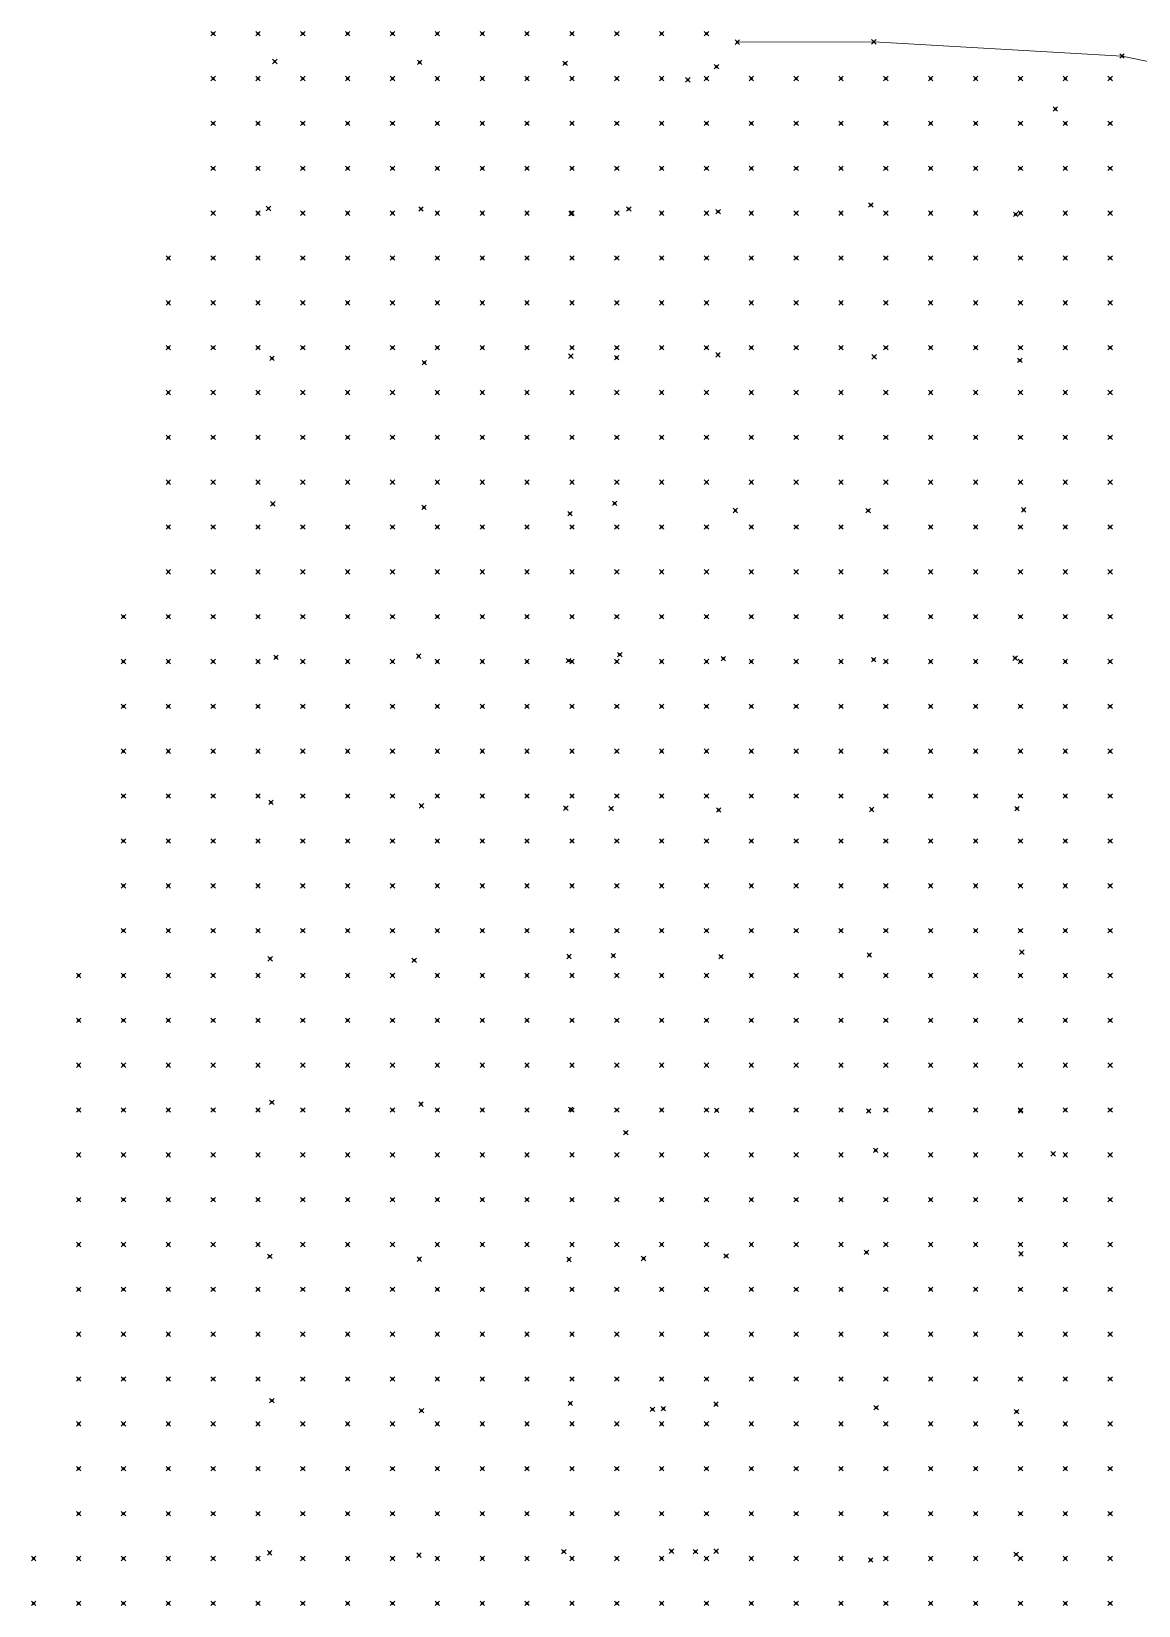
# Model space of a CAD drawing. Header units: metres. Extents: x 441556 to 446409, y 432338 to 461058.
# Drawn here: x 443246.6 to 443320.6, y 448146.8 to 448252.1 of the extents above; entities that cross this region are included whole.
import ezdxf

# ---------------------------------------------------------------- set-up
doc = ezdxf.new("R2010")
doc.units = ezdxf.units.M
doc.header["$MEASUREMENT"] = 0
doc.header["$PDMODE"] = 35
doc.header["$PDSIZE"] = 0.15
for name, color, linetype, lineweight in [('DTM-BRE-RevN_GRP_DRUM PAMANT', 2, 'Continuous', 0), ('DTM-NOK-RevN_LIDAR_co_lidar', 91, 'Continuous', 0), ('DTM-NOK-RevN_RTK', 32, 'Continuous', 0)]:
    doc.layers.add(name, color=color, linetype=linetype, lineweight=lineweight)

msp = doc.modelspace()

# ---------------------------------------------------------------- linework, layer by layer
at = {"layer": 'DTM-BRE-RevN_GRP_DRUM PAMANT'}
for p, q in [((443302.908, 448251.427, 345.278), (443293.782, 448251.404, 344.839)), ((443319.506, 448250.476, 345.766), (443302.908, 448251.427, 345.278)), ((443323.755, 448249.594, 345.815), (443319.506, 448250.476, 345.766))]:
    msp.add_line(p, q, dxfattribs=at)
at = {"layer": 'DTM-NOK-RevN_LIDAR_co_lidar'}
for p in [(443258.725, 448251.968, 341.911), (443261.724, 448251.968, 341.5), (443264.723, 448251.968, 341.625), (443267.723, 448251.968, 341.619), (443270.722, 448251.968, 341.962), (443273.721, 448251.968, 342.662), (443276.721, 448251.968, 343.397), (443279.72, 448251.968, 343.885), (443282.72, 448251.968, 343.981), (443285.719, 448251.968, 344.049), (443288.718, 448251.968, 344.374), (443291.718, 448251.968, 344.711), (443258.725, 448248.969, 341.876), (443261.724, 448248.969, 341.743), (443264.723, 448248.969, 341.64), (443267.723, 448248.969, 341.688), (443270.722, 448248.969, 342.108), (443273.721, 448248.969, 342.775), (443276.721, 448248.969, 343.45), (443279.72, 448248.969, 343.841), (443282.72, 448248.969, 343.875), (443285.719, 448248.969, 343.952), (443288.718, 448248.969, 344.324), (443291.718, 448248.969, 344.698), (443294.717, 448248.969, 344.89), (443297.716, 448248.969, 345.07), (443300.716, 448248.969, 345.24), (443303.715, 448248.969, 345.363), (443306.714, 448248.969, 345.505), (443309.714, 448248.969, 345.609), (443312.713, 448248.969, 345.642), (443315.712, 448248.969, 345.686), (443318.712, 448248.969, 345.707), (443258.725, 448245.969, 341.645), (443261.724, 448245.969, 341.741), (443264.723, 448245.969, 341.652), (443267.723, 448245.969, 341.807), (443270.722, 448245.969, 342.351), (443273.721, 448245.969, 342.976), (443276.721, 448245.969, 343.487), (443279.72, 448245.969, 343.775), (443282.72, 448245.969, 343.822), (443285.719, 448245.969, 344.052), (443288.718, 448245.969, 344.457), (443291.718, 448245.969, 344.707), (443294.717, 448245.969, 344.876), (443297.716, 448245.969, 345.071), (443300.716, 448245.969, 345.212), (443303.715, 448245.969, 345.341), (443306.714, 448245.969, 345.454), (443309.714, 448245.969, 345.54), (443312.713, 448245.969, 345.591), (443315.712, 448245.969, 345.631), (443318.712, 448245.969, 345.661), (443258.725, 448242.97, 341.618), (443261.724, 448242.97, 341.659), (443264.723, 448242.97, 341.651), (443267.723, 448242.97, 341.917), (443270.722, 448242.97, 342.472), (443273.721, 448242.97, 343.019), (443276.721, 448242.97, 343.556), (443279.72, 448242.97, 343.846), (443282.72, 448242.97, 343.857), (443285.719, 448242.97, 344.127), (443288.718, 448242.97, 344.525), (443291.718, 448242.97, 344.702), (443294.717, 448242.97, 344.861), (443297.716, 448242.97, 345.057), (443300.716, 448242.97, 345.192), (443303.715, 448242.97, 345.331), (443306.714, 448242.97, 345.461), (443309.714, 448242.97, 345.533), (443312.713, 448242.97, 345.599), (443315.712, 448242.97, 345.623), (443318.712, 448242.97, 345.63), (443258.725, 448239.971, 341.624), (443261.724, 448239.971, 341.608), (443264.723, 448239.971, 341.67), (443267.723, 448239.971, 342.01), (443270.722, 448239.971, 342.485), (443273.721, 448239.971, 343.027), (443276.721, 448239.971, 343.537), (443279.72, 448239.971, 343.776), (443282.72, 448239.971, 343.796), (443285.719, 448239.971, 344.144), (443288.718, 448239.971, 344.556), (443291.718, 448239.971, 344.691), (443294.717, 448239.971, 344.865), (443297.716, 448239.971, 345.074), (443300.716, 448239.971, 345.178), (443303.715, 448239.971, 345.279), (443306.714, 448239.971, 345.411), (443309.714, 448239.971, 345.493), (443312.713, 448239.971, 345.569), (443315.712, 448239.971, 345.638), (443318.712, 448239.971, 345.616), (443255.725, 448236.971, 341.97), (443258.725, 448236.971, 341.666), (443261.724, 448236.971, 341.614), (443264.723, 448236.971, 341.762), (443267.723, 448236.971, 342.112), (443270.722, 448236.971, 342.626), (443273.721, 448236.971, 343.106), (443276.721, 448236.971, 343.555), (443279.72, 448236.971, 343.683), (443282.72, 448236.971, 343.687), (443285.719, 448236.971, 344.112), (443288.718, 448236.971, 344.543), (443291.718, 448236.971, 344.668), (443294.717, 448236.971, 344.86), (443297.716, 448236.971, 345.078), (443300.716, 448236.971, 345.187), (443303.715, 448236.971, 345.286), (443306.714, 448236.971, 345.411), (443309.714, 448236.971, 345.473), (443312.713, 448236.971, 345.544), (443315.712, 448236.971, 345.606), (443318.712, 448236.971, 345.624), (443255.725, 448233.972, 342.152), (443258.725, 448233.972, 341.685), (443261.724, 448233.972, 341.601), (443264.723, 448233.972, 341.767), (443267.723, 448233.972, 342.205), (443270.722, 448233.972, 342.798), (443273.721, 448233.972, 343.206), (443276.721, 448233.972, 343.552), (443279.72, 448233.972, 343.592), (443282.72, 448233.972, 343.615), (443285.719, 448233.972, 344.093), (443288.718, 448233.972, 344.533), (443291.718, 448233.972, 344.655), (443294.717, 448233.972, 344.842), (443297.716, 448233.972, 345.057), (443300.716, 448233.972, 345.182), (443303.715, 448233.972, 345.299), (443306.714, 448233.972, 345.428), (443309.714, 448233.972, 345.488), (443312.713, 448233.972, 345.558), (443315.712, 448233.972, 345.612), (443318.712, 448233.972, 345.652), (443255.725, 448230.973, 342.095), (443258.725, 448230.973, 341.627), (443261.724, 448230.973, 341.596), (443264.723, 448230.973, 341.801), (443267.723, 448230.973, 342.316), (443270.722, 448230.973, 342.914), (443273.721, 448230.973, 343.239), (443276.721, 448230.973, 343.487), (443279.72, 448230.973, 343.507), (443282.72, 448230.973, 343.646), (443285.719, 448230.973, 344.148), (443288.718, 448230.973, 344.542), (443291.718, 448230.973, 344.664), (443294.717, 448230.973, 344.833), (443297.716, 448230.973, 345.038), (443300.716, 448230.973, 345.183), (443303.715, 448230.973, 345.338), (443306.714, 448230.973, 345.455), (443309.714, 448230.973, 345.534), (443312.713, 448230.973, 345.588), (443315.712, 448230.973, 345.637), (443318.712, 448230.973, 345.68), (443255.725, 448227.973, 341.957), (443258.725, 448227.973, 341.636), (443261.724, 448227.973, 341.607), (443264.723, 448227.973, 341.876), (443267.723, 448227.973, 342.417), (443270.722, 448227.973, 342.993), (443273.721, 448227.973, 343.328), (443276.721, 448227.973, 343.559), (443279.72, 448227.973, 343.517), (443282.72, 448227.973, 343.7), (443285.719, 448227.973, 344.21), (443288.718, 448227.973, 344.558), (443291.718, 448227.973, 344.669), (443294.717, 448227.973, 344.826), (443297.716, 448227.973, 345.03), (443300.716, 448227.973, 345.171), (443303.715, 448227.973, 345.342), (443306.714, 448227.973, 345.463), (443309.714, 448227.973, 345.535), (443312.713, 448227.973, 345.586), (443315.712, 448227.973, 345.626), (443318.712, 448227.973, 345.669), (443255.725, 448224.974, 341.813), (443258.725, 448224.974, 341.618), (443261.724, 448224.974, 341.625), (443264.723, 448224.974, 341.975), (443267.723, 448224.974, 342.501), (443270.722, 448224.974, 343.067), (443273.721, 448224.974, 343.441), (443276.721, 448224.974, 343.664), (443279.72, 448224.974, 343.585), (443282.72, 448224.974, 343.782), (443285.719, 448224.974, 344.269), (443288.718, 448224.974, 344.575), (443291.718, 448224.974, 344.673), (443294.717, 448224.974, 344.813), (443297.716, 448224.974, 345.012), (443300.716, 448224.974, 345.15), (443303.715, 448224.974, 345.322), (443306.714, 448224.974, 345.45), (443309.714, 448224.974, 345.517), (443312.713, 448224.974, 345.574), (443315.712, 448224.974, 345.596), (443318.712, 448224.974, 345.629), (443255.725, 448221.975, 341.71), (443258.725, 448221.975, 341.579), (443261.724, 448221.975, 341.629), (443264.723, 448221.975, 342.044), (443267.723, 448221.975, 342.583), (443270.722, 448221.975, 343.12), (443273.721, 448221.975, 343.483), (443276.721, 448221.975, 343.699), (443279.72, 448221.975, 343.659), (443282.72, 448221.975, 343.878), (443285.719, 448221.975, 344.329), (443288.718, 448221.975, 344.602), (443291.718, 448221.975, 344.694), (443294.717, 448221.975, 344.817), (443297.716, 448221.975, 345), (443300.716, 448221.975, 345.138), (443303.715, 448221.975, 345.31), (443306.714, 448221.975, 345.439), (443309.714, 448221.975, 345.513), (443312.713, 448221.975, 345.566), (443315.712, 448221.975, 345.573), (443318.712, 448221.975, 345.592), (443255.725, 448218.975, 341.716), (443258.725, 448218.975, 341.621), (443261.724, 448218.975, 341.63), (443264.723, 448218.975, 342.067), (443267.723, 448218.975, 342.629), (443270.722, 448218.975, 343.131), (443273.721, 448218.975, 343.492), (443276.721, 448218.975, 343.745), (443279.72, 448218.975, 343.753), (443282.72, 448218.975, 343.948), (443285.719, 448218.975, 344.359), (443288.718, 448218.975, 344.623), (443291.718, 448218.975, 344.714), (443294.717, 448218.975, 344.836), (443297.716, 448218.975, 345.007), (443300.716, 448218.975, 345.131), (443303.715, 448218.975, 345.291), (443306.714, 448218.975, 345.438), (443309.714, 448218.975, 345.511), (443312.713, 448218.975, 345.557), (443315.712, 448218.975, 345.57), (443318.712, 448218.975, 345.579), (443255.725, 448215.976, 341.766), (443258.725, 448215.976, 341.637), (443261.724, 448215.976, 341.66), (443264.723, 448215.976, 342.135), (443267.723, 448215.976, 342.664), (443270.722, 448215.976, 343.141), (443273.721, 448215.976, 343.513), (443276.721, 448215.976, 343.791), (443279.72, 448215.976, 343.85), (443282.72, 448215.976, 344.045), (443285.719, 448215.976, 344.39), (443288.718, 448215.976, 344.622), (443291.718, 448215.976, 344.727), (443294.717, 448215.976, 344.851), (443297.716, 448215.976, 345.008), (443300.716, 448215.976, 345.115), (443303.715, 448215.976, 345.281), (443306.714, 448215.976, 345.432), (443309.714, 448215.976, 345.512), (443312.713, 448215.976, 345.563), (443315.712, 448215.976, 345.575), (443318.712, 448215.976, 345.581), (443252.726, 448212.977, 341.785), (443255.725, 448212.977, 341.832), (443258.725, 448212.977, 341.63), (443261.724, 448212.977, 341.698), (443264.723, 448212.977, 342.215), (443267.723, 448212.977, 342.75), (443270.722, 448212.977, 343.191), (443273.721, 448212.977, 343.561), (443276.721, 448212.977, 343.837), (443279.72, 448212.977, 343.925), (443282.72, 448212.977, 344.122), (443285.719, 448212.977, 344.419), (443288.718, 448212.977, 344.625), (443291.718, 448212.977, 344.74), (443294.717, 448212.977, 344.865), (443297.716, 448212.977, 345.008), (443300.716, 448212.977, 345.095), (443303.715, 448212.977, 345.264), (443306.714, 448212.977, 345.405), (443309.714, 448212.977, 345.502), (443312.713, 448212.977, 345.572), (443315.712, 448212.977, 345.569), (443318.712, 448212.977, 345.573), (443252.726, 448209.977, 341.75), (443255.725, 448209.977, 341.81), (443258.725, 448209.977, 341.635), (443261.724, 448209.977, 341.745), (443264.723, 448209.977, 342.275), (443267.723, 448209.977, 342.811), (443270.722, 448209.977, 343.257), (443273.721, 448209.977, 343.591), (443276.721, 448209.977, 343.843), (443279.72, 448209.977, 343.932), (443282.72, 448209.977, 344.111), (443285.719, 448209.977, 344.399), (443288.718, 448209.977, 344.626), (443291.718, 448209.977, 344.754), (443294.717, 448209.977, 344.867), (443297.716, 448209.977, 345.009), (443300.716, 448209.977, 345.113), (443303.715, 448209.977, 345.25), (443306.714, 448209.977, 345.389), (443309.714, 448209.977, 345.511), (443312.713, 448209.977, 345.579), (443315.712, 448209.977, 345.573), (443318.712, 448209.977, 345.57), (443252.726, 448206.978, 341.552), (443255.725, 448206.978, 341.772), (443258.725, 448206.978, 341.616), (443261.724, 448206.978, 341.78), (443264.723, 448206.978, 342.314), (443267.723, 448206.978, 342.823), (443270.722, 448206.978, 343.289), (443273.721, 448206.978, 343.621), (443276.721, 448206.978, 343.835), (443279.72, 448206.978, 343.921), (443282.72, 448206.978, 344.121), (443285.719, 448206.978, 344.402), (443288.718, 448206.978, 344.628), (443291.718, 448206.978, 344.774), (443294.717, 448206.978, 344.878), (443297.716, 448206.978, 345.008), (443300.716, 448206.978, 345.129), (443303.715, 448206.978, 345.249), (443306.714, 448206.978, 345.387), (443309.714, 448206.978, 345.486), (443312.713, 448206.978, 345.553), (443315.712, 448206.978, 345.571), (443318.712, 448206.978, 345.562), (443252.726, 448203.979, 341.568), (443255.725, 448203.979, 341.639), (443258.725, 448203.979, 341.619), (443261.724, 448203.979, 341.767), (443264.723, 448203.979, 342.361), (443267.723, 448203.979, 342.819), (443270.722, 448203.979, 343.296), (443273.721, 448203.979, 343.671), (443276.721, 448203.979, 343.867), (443279.72, 448203.979, 343.954), (443282.72, 448203.979, 344.146), (443285.719, 448203.979, 344.405), (443288.718, 448203.979, 344.64), (443291.718, 448203.979, 344.804), (443294.717, 448203.979, 344.891), (443297.716, 448203.979, 345.004), (443300.716, 448203.979, 345.143), (443303.715, 448203.979, 345.265), (443306.714, 448203.979, 345.385), (443309.714, 448203.979, 345.465), (443312.713, 448203.979, 345.522), (443315.712, 448203.979, 345.552), (443318.712, 448203.979, 345.561), (443252.726, 448200.979, 341.665), (443255.725, 448200.979, 341.694), (443258.725, 448200.979, 341.639), (443261.724, 448200.979, 341.82), (443264.723, 448200.979, 342.386), (443267.723, 448200.979, 342.835), (443270.722, 448200.979, 343.314), (443273.721, 448200.979, 343.668), (443276.721, 448200.979, 343.854), (443279.72, 448200.979, 343.944), (443282.72, 448200.979, 344.115), (443285.719, 448200.979, 344.388), (443288.718, 448200.979, 344.665), (443291.718, 448200.979, 344.845), (443294.717, 448200.979, 344.912), (443297.716, 448200.979, 344.992), (443300.716, 448200.979, 345.124), (443303.715, 448200.979, 345.223), (443306.714, 448200.979, 345.342), (443309.714, 448200.979, 345.429), (443312.713, 448200.979, 345.481), (443315.712, 448200.979, 345.521), (443318.712, 448200.979, 345.532), (443252.726, 448197.98, 341.754), (443255.725, 448197.98, 341.729), (443258.725, 448197.98, 341.659), (443261.724, 448197.98, 341.851), (443264.723, 448197.98, 342.435), (443267.723, 448197.98, 342.875), (443270.722, 448197.98, 343.374), (443273.721, 448197.98, 343.717), (443276.721, 448197.98, 343.886), (443279.72, 448197.98, 343.922), (443282.72, 448197.98, 344.141), (443285.719, 448197.98, 344.457), (443288.718, 448197.98, 344.688), (443291.718, 448197.98, 344.846), (443294.717, 448197.98, 344.923), (443297.716, 448197.98, 344.994), (443300.716, 448197.98, 345.134), (443303.715, 448197.98, 345.234), (443306.714, 448197.98, 345.343), (443309.714, 448197.98, 345.426), (443312.713, 448197.98, 345.466), (443315.712, 448197.98, 345.491), (443318.712, 448197.98, 345.506), (443252.726, 448194.98, 341.766), (443255.725, 448194.98, 341.722), (443258.725, 448194.98, 341.664), (443261.724, 448194.98, 341.739), (443264.723, 448194.98, 342.405), (443267.723, 448194.98, 342.868), (443270.722, 448194.98, 343.341), (443273.721, 448194.98, 343.729), (443276.721, 448194.98, 343.937), (443279.72, 448194.98, 343.989), (443282.72, 448194.98, 344.16), (443285.719, 448194.98, 344.474), (443288.718, 448194.98, 344.728), (443291.718, 448194.98, 344.864), (443294.717, 448194.98, 344.933), (443297.716, 448194.98, 345.01), (443300.716, 448194.98, 345.152), (443303.715, 448194.98, 345.262), (443306.714, 448194.98, 345.352), (443309.714, 448194.98, 345.393), (443312.713, 448194.98, 345.429), (443315.712, 448194.98, 345.457), (443318.712, 448194.98, 345.486), (443252.726, 448191.981, 341.88), (443255.725, 448191.981, 341.674), (443258.725, 448191.981, 341.607), (443261.724, 448191.981, 341.799), (443264.723, 448191.981, 342.43), (443267.723, 448191.981, 342.918), (443270.722, 448191.981, 343.357), (443273.721, 448191.981, 343.737), (443276.721, 448191.981, 343.969), (443279.72, 448191.981, 344.037), (443282.72, 448191.981, 344.238), (443285.719, 448191.981, 344.499), (443288.718, 448191.981, 344.696), (443291.718, 448191.981, 344.843), (443294.717, 448191.981, 344.903), (443297.716, 448191.981, 344.972), (443300.716, 448191.981, 345.119), (443303.715, 448191.981, 345.224), (443306.714, 448191.981, 345.303), (443309.714, 448191.981, 345.363), (443312.713, 448191.981, 345.405), (443315.712, 448191.981, 345.416), (443318.712, 448191.981, 345.43), (443249.727, 448188.982, 341.948), (443252.726, 448188.982, 341.911), (443255.725, 448188.982, 341.718), (443258.725, 448188.982, 341.616), (443261.724, 448188.982, 341.93), (443264.723, 448188.982, 342.517), (443267.723, 448188.982, 342.934), (443270.722, 448188.982, 343.373), (443273.721, 448188.982, 343.743), (443276.721, 448188.982, 344.019), (443279.72, 448188.982, 344.097), (443282.72, 448188.982, 344.27), (443285.719, 448188.982, 344.521), (443288.718, 448188.982, 344.694), (443291.718, 448188.982, 344.834), (443294.717, 448188.982, 344.926), (443297.716, 448188.982, 344.986), (443300.716, 448188.982, 345.127), (443303.715, 448188.982, 345.264), (443306.714, 448188.982, 345.348), (443309.714, 448188.982, 345.363), (443312.713, 448188.982, 345.376), (443315.712, 448188.982, 345.395), (443318.712, 448188.982, 345.399), (443249.727, 448185.982, 342.017), (443252.726, 448185.982, 342.107), (443255.725, 448185.982, 341.75), (443258.725, 448185.982, 341.622), (443261.724, 448185.982, 341.93), (443264.723, 448185.982, 342.492), (443267.723, 448185.982, 342.929), (443270.722, 448185.982, 343.375), (443273.721, 448185.982, 343.775), (443276.721, 448185.982, 344.056), (443279.72, 448185.982, 344.097), (443282.72, 448185.982, 344.26), (443285.719, 448185.982, 344.531), (443288.718, 448185.982, 344.676), (443291.718, 448185.982, 344.768), (443294.717, 448185.982, 344.87), (443297.716, 448185.982, 344.954), (443300.716, 448185.982, 345.088), (443303.715, 448185.982, 345.224), (443306.714, 448185.982, 345.335), (443309.714, 448185.982, 345.37), (443312.713, 448185.982, 345.382), (443315.712, 448185.982, 345.389), (443318.712, 448185.982, 345.384), (443249.727, 448182.983, 341.918), (443252.726, 448182.983, 341.994), (443255.725, 448182.983, 341.754), (443258.725, 448182.983, 341.626), (443261.724, 448182.983, 342.028), (443264.723, 448182.983, 342.528), (443267.723, 448182.983, 342.928), (443270.722, 448182.983, 343.403), (443273.721, 448182.983, 343.839), (443276.721, 448182.983, 344.129), (443279.72, 448182.983, 344.156), (443282.72, 448182.983, 344.286), (443285.719, 448182.983, 344.564), (443288.718, 448182.983, 344.702), (443291.718, 448182.983, 344.759), (443294.717, 448182.983, 344.863), (443297.716, 448182.983, 344.95), (443300.716, 448182.983, 345.088), (443303.715, 448182.983, 345.235), (443306.714, 448182.983, 345.372), (443309.714, 448182.983, 345.423), (443312.713, 448182.983, 345.422), (443315.712, 448182.983, 345.43), (443318.712, 448182.983, 345.385), (443249.727, 448179.984, 341.766), (443252.726, 448179.984, 341.736), (443255.725, 448179.984, 341.762), (443258.725, 448179.984, 341.639), (443261.724, 448179.984, 342.066), (443264.723, 448179.984, 342.526), (443267.723, 448179.984, 342.961), (443270.722, 448179.984, 343.46), (443273.721, 448179.984, 343.884), (443276.721, 448179.984, 344.225), (443279.72, 448179.984, 344.268), (443282.72, 448179.984, 344.334), (443285.719, 448179.984, 344.591), (443288.718, 448179.984, 344.74), (443291.718, 448179.984, 344.779), (443294.717, 448179.984, 344.87), (443297.716, 448179.984, 344.96), (443300.716, 448179.984, 345.106), (443303.715, 448179.984, 345.255), (443306.714, 448179.984, 345.375), (443309.714, 448179.984, 345.477), (443312.713, 448179.984, 345.463), (443315.712, 448179.984, 345.537), (443318.712, 448179.984, 345.373), (443249.727, 448176.984, 341.648), (443252.726, 448176.984, 341.619), (443255.725, 448176.984, 341.588), (443258.725, 448176.984, 341.681), (443261.724, 448176.984, 342.146), (443264.723, 448176.984, 342.566), (443267.723, 448176.984, 343.01), (443270.722, 448176.984, 343.485), (443273.721, 448176.984, 343.872), (443276.721, 448176.984, 344.214), (443279.72, 448176.984, 344.296), (443282.72, 448176.984, 344.369), (443285.719, 448176.984, 344.587), (443288.718, 448176.984, 344.725), (443291.718, 448176.984, 344.779), (443294.717, 448176.984, 344.872), (443297.716, 448176.984, 344.973), (443300.716, 448176.984, 345.132), (443303.715, 448176.984, 345.279), (443306.714, 448176.984, 345.399), (443309.714, 448176.984, 345.481), (443312.713, 448176.984, 345.473), (443315.712, 448176.984, 345.475), (443318.712, 448176.984, 345.405), (443249.727, 448173.985, 341.623), (443252.726, 448173.985, 341.626), (443255.725, 448173.985, 341.68), (443258.725, 448173.985, 341.694), (443261.724, 448173.985, 342.172), (443264.723, 448173.985, 342.598), (443267.723, 448173.985, 343.023), (443270.722, 448173.985, 343.478), (443273.721, 448173.985, 343.866), (443276.721, 448173.985, 344.197), (443279.72, 448173.985, 344.283), (443282.72, 448173.985, 344.348), (443285.719, 448173.985, 344.555), (443288.718, 448173.985, 344.706), (443291.718, 448173.985, 344.772), (443294.717, 448173.985, 344.851), (443297.716, 448173.985, 344.939), (443300.716, 448173.985, 345.116), (443303.715, 448173.985, 345.285), (443306.714, 448173.985, 345.374), (443309.714, 448173.985, 345.419), (443312.713, 448173.985, 345.424), (443315.712, 448173.985, 345.419), (443318.712, 448173.985, 345.395), (443249.727, 448170.986, 341.611), (443252.726, 448170.986, 341.593), (443255.725, 448170.986, 341.799), (443258.725, 448170.986, 341.682), (443261.724, 448170.986, 342.18), (443264.723, 448170.986, 342.612), (443267.723, 448170.986, 343.063), (443270.722, 448170.986, 343.484), (443273.721, 448170.986, 343.886), (443276.721, 448170.986, 344.217), (443279.72, 448170.986, 344.31), (443282.72, 448170.986, 344.336), (443285.719, 448170.986, 344.518), (443288.718, 448170.986, 344.697), (443291.718, 448170.986, 344.768), (443294.717, 448170.986, 344.83), (443297.716, 448170.986, 344.931), (443300.716, 448170.986, 345.124), (443303.715, 448170.986, 345.313), (443306.714, 448170.986, 345.371), (443309.714, 448170.986, 345.42), (443312.713, 448170.986, 345.407), (443315.712, 448170.986, 345.429), (443318.712, 448170.986, 345.466), (443249.727, 448167.986, 341.646), (443252.726, 448167.986, 341.633), (443255.725, 448167.986, 341.795), (443258.725, 448167.986, 341.675), (443261.724, 448167.986, 342.206), (443264.723, 448167.986, 342.644), (443267.723, 448167.986, 343.116), (443270.722, 448167.986, 343.495), (443273.721, 448167.986, 343.881), (443276.721, 448167.986, 344.208), (443279.72, 448167.986, 344.328), (443282.72, 448167.986, 344.292), (443285.719, 448167.986, 344.45), (443288.718, 448167.986, 344.676), (443291.718, 448167.986, 344.747), (443294.717, 448167.986, 344.811), (443297.716, 448167.986, 344.934), (443300.716, 448167.986, 345.115), (443303.715, 448167.986, 345.299), (443306.714, 448167.986, 345.357), (443309.714, 448167.986, 345.388), (443312.713, 448167.986, 345.405), (443315.712, 448167.986, 345.464), (443318.712, 448167.986, 345.589), (443249.727, 448164.987, 341.713), (443252.726, 448164.987, 341.717), (443255.725, 448164.987, 341.707), (443258.725, 448164.987, 341.635), (443261.724, 448164.987, 342.183), (443264.723, 448164.987, 342.647), (443267.723, 448164.987, 343.159), (443270.722, 448164.987, 343.508), (443273.721, 448164.987, 343.887), (443276.721, 448164.987, 344.19), (443279.72, 448164.987, 344.34), (443282.72, 448164.987, 344.281), (443285.719, 448164.987, 344.401), (443288.718, 448164.987, 344.64), (443291.718, 448164.987, 344.721), (443294.717, 448164.987, 344.799), (443297.716, 448164.987, 344.945), (443300.716, 448164.987, 345.112), (443303.715, 448164.987, 345.271), (443306.714, 448164.987, 345.317), (443309.714, 448164.987, 345.354), (443312.713, 448164.987, 345.399), (443315.712, 448164.987, 345.462), (443318.712, 448164.987, 345.581), (443249.727, 448161.988, 341.774), (443252.726, 448161.988, 341.784), (443255.725, 448161.988, 341.653), (443258.725, 448161.988, 341.613), (443261.724, 448161.988, 342.185), (443264.723, 448161.988, 342.695), (443267.723, 448161.988, 343.239), (443270.722, 448161.988, 343.559), (443273.721, 448161.988, 343.921), (443276.721, 448161.988, 344.21), (443279.72, 448161.988, 344.36), (443282.72, 448161.988, 344.309), (443285.719, 448161.988, 344.407), (443288.718, 448161.988, 344.626), (443291.718, 448161.988, 344.71), (443294.717, 448161.988, 344.791), (443297.716, 448161.988, 344.956), (443300.716, 448161.988, 345.132), (443303.715, 448161.988, 345.269), (443306.714, 448161.988, 345.308), (443309.714, 448161.988, 345.344), (443312.713, 448161.988, 345.385), (443315.712, 448161.988, 345.441), (443318.712, 448161.988, 345.495), (443249.727, 448158.988, 341.792), (443252.726, 448158.988, 341.797), (443255.725, 448158.988, 341.663), (443258.725, 448158.988, 341.626), (443261.724, 448158.988, 342.261), (443264.723, 448158.988, 342.786), (443267.723, 448158.988, 343.3), (443270.722, 448158.988, 343.598), (443273.721, 448158.988, 343.925), (443276.721, 448158.988, 344.231), (443279.72, 448158.988, 344.366), (443282.72, 448158.988, 344.335), (443285.719, 448158.988, 344.431), (443288.718, 448158.988, 344.619), (443291.718, 448158.988, 344.706), (443294.717, 448158.988, 344.791), (443297.716, 448158.988, 344.958), (443300.716, 448158.988, 345.151), (443303.715, 448158.988, 345.297), (443306.714, 448158.988, 345.348), (443309.714, 448158.988, 345.358), (443312.713, 448158.988, 345.371), (443315.712, 448158.988, 345.438), (443318.712, 448158.988, 345.472), (443249.727, 448155.989, 341.765), (443252.726, 448155.989, 341.754), (443255.725, 448155.989, 341.683), (443258.725, 448155.989, 341.66), (443261.724, 448155.989, 342.344), (443264.723, 448155.989, 342.86), (443267.723, 448155.989, 343.316), (443270.722, 448155.989, 343.617), (443273.721, 448155.989, 343.909), (443276.721, 448155.989, 344.219), (443279.72, 448155.989, 344.353), (443282.72, 448155.989, 344.348), (443285.719, 448155.989, 344.441), (443288.718, 448155.989, 344.593), (443291.718, 448155.989, 344.698), (443294.717, 448155.989, 344.808), (443297.716, 448155.989, 344.956), (443300.716, 448155.989, 345.147), (443303.715, 448155.989, 345.314), (443306.714, 448155.989, 345.387), (443309.714, 448155.989, 345.384), (443312.713, 448155.989, 345.368), (443315.712, 448155.989, 345.44), (443318.712, 448155.989, 345.486), (443249.727, 448152.99, 341.707), (443252.726, 448152.99, 341.682), (443255.725, 448152.99, 341.646), (443258.725, 448152.99, 341.705), (443261.724, 448152.99, 342.425), (443264.723, 448152.99, 342.927), (443267.723, 448152.99, 343.31), (443270.722, 448152.99, 343.635), (443273.721, 448152.99, 343.915), (443276.721, 448152.99, 344.202), (443279.72, 448152.99, 344.338), (443282.72, 448152.99, 344.351), (443285.719, 448152.99, 344.431), (443288.718, 448152.99, 344.572), (443291.718, 448152.99, 344.701), (443294.717, 448152.99, 344.825), (443297.716, 448152.99, 344.952), (443300.716, 448152.99, 345.119), (443303.715, 448152.99, 345.282), (443306.714, 448152.99, 345.393), (443309.714, 448152.99, 345.406), (443312.713, 448152.99, 345.388), (443315.712, 448152.99, 345.439), (443318.712, 448152.99, 345.489), (443246.727, 448149.99, 341.743), (443249.727, 448149.99, 341.679), (443252.726, 448149.99, 341.633), (443255.725, 448149.99, 341.605), (443258.725, 448149.99, 341.739), (443261.724, 448149.99, 342.466), (443264.723, 448149.99, 342.952), (443267.723, 448149.99, 343.244), (443270.722, 448149.99, 343.619), (443273.721, 448149.99, 343.923), (443276.721, 448149.99, 344.192), (443279.72, 448149.99, 344.333), (443282.72, 448149.99, 344.361), (443285.719, 448149.99, 344.414), (443288.718, 448149.99, 344.559), (443291.718, 448149.99, 344.721), (443294.717, 448149.99, 344.834), (443297.716, 448149.99, 344.951), (443300.716, 448149.99, 345.093), (443303.715, 448149.99, 345.237), (443306.714, 448149.99, 345.38), (443309.714, 448149.99, 345.449), (443312.713, 448149.99, 345.426), (443315.712, 448149.99, 345.436), (443318.712, 448149.99, 345.502), (443246.727, 448146.991, 341.806), (443249.727, 448146.991, 341.765), (443252.726, 448146.991, 341.661), (443255.725, 448146.991, 341.678), (443258.725, 448146.991, 341.755), (443261.724, 448146.991, 342.382), (443264.723, 448146.991, 342.914), (443267.723, 448146.991, 343.209), (443270.722, 448146.991, 343.626), (443273.721, 448146.991, 343.927), (443276.721, 448146.991, 344.185), (443279.72, 448146.991, 344.324), (443282.72, 448146.991, 344.375), (443285.719, 448146.991, 344.396), (443288.718, 448146.991, 344.525), (443291.718, 448146.991, 344.719), (443294.717, 448146.991, 344.831), (443297.716, 448146.991, 344.941), (443300.716, 448146.991, 345.068), (443303.715, 448146.991, 345.193), (443306.714, 448146.991, 345.35), (443309.714, 448146.991, 345.497), (443312.713, 448146.991, 345.448), (443315.712, 448146.991, 345.432), (443318.712, 448146.991, 345.526)]:
    msp.add_point(p, dxfattribs=at)
at = {"layer": 'DTM-NOK-RevN_RTK'}
for p in [(443302.908, 448251.427, 345.278), (443293.782, 448251.404, 344.839), (443319.506, 448250.476, 345.766), (443262.852, 448250.11, 341.435), (443272.532, 448250.055, 342.575), (443282.263, 448249.992, 343.914), (443292.387, 448249.76, 344.825), (443290.469, 448248.886, 344.793), (443315.043, 448246.932, 345.714), (443262.427, 448240.28, 341.582), (443272.631, 448240.248, 342.846), (443282.656, 448239.945, 343.788), (443286.526, 448240.248, 344.45), (443292.494, 448240.071, 344.763), (443302.711, 448240.508, 345.324), (443312.395, 448239.891, 345.636), (443282.648, 448230.403, 343.528), (443292.489, 448230.492, 344.737), (443262.664, 448230.26, 341.594), (443272.843, 448229.969, 343.237), (443285.705, 448230.304, 344.475), (443302.928, 448230.355, 345.361), (443312.675, 448230.118, 345.664), (443262.717, 448220.522, 341.673), (443272.822, 448220.287, 343.472), (443282.585, 448219.862, 343.909), (443285.581, 448220.564, 344.553), (443293.644, 448220.077, 344.818), (443302.529, 448220.07, 345.28), (443312.932, 448220.12, 345.625), (443285.919, 448210.433, 344.546), (443262.923, 448210.258, 341.881), (443272.464, 448210.339, 343.513), (443282.493, 448210.041, 344.11), (443292.848, 448210.171, 344.819), (443302.899, 448210.099, 345.266), (443312.356, 448210.207, 345.652), (443262.59, 448200.556, 341.814), (443272.655, 448200.327, 343.668), (443282.308, 448200.174, 344.087), (443285.345, 448200.15, 344.499), (443292.531, 448200.048, 344.971), (443302.759, 448200.079, 345.261), (443312.482, 448200.141, 345.534), (443312.808, 448190.538, 345.439), (443262.537, 448190.097, 342.065), (443272.171, 448189.988, 343.643), (443282.517, 448190.249, 344.141), (443285.483, 448190.308, 344.625), (443292.688, 448190.233, 344.92), (443302.602, 448190.347, 345.257), (443262.65, 448180.498, 342.223), (443272.626, 448180.377, 343.73), (443282.635, 448180.031, 344.419), (443292.397, 448179.955, 344.806), (443302.559, 448179.911, 345.262), (443312.729, 448179.929, 345.511), (443286.326, 448178.461, 344.829), (443303.032, 448177.283, 345.294), (443314.901, 448177.05, 345.513), (443302.415, 448170.466, 345.296), (443312.748, 448170.362, 345.493), (443262.514, 448170.191, 342.32), (443272.51, 448170.01, 343.702), (443282.519, 448169.981, 344.31), (443287.509, 448170.054, 344.637), (443287.509, 448170.054, 344.689), (443293.029, 448170.217, 344.909), (443262.654, 448160.542, 342.455), (443272.661, 448159.875, 343.834), (443282.615, 448160.358, 344.478), (443288.109, 448159.964, 344.776), (443288.83, 448160.007, 344.776), (443292.355, 448160.304, 344.763), (443303.062, 448160.072, 345.371), (443312.453, 448159.807, 345.465), (443262.509, 448150.364, 342.635), (443282.179, 448150.438, 344.414), (443289.378, 448150.479, 344.652), (443290.983, 448150.44, 344.884), (443292.369, 448150.474, 344.891), (443272.487, 448150.21, 343.876), (443302.699, 448149.885, 345.326), (443312.426, 448150.263, 345.508)]:
    msp.add_point(p, dxfattribs=at)

doc.saveas('drawing.dxf')
